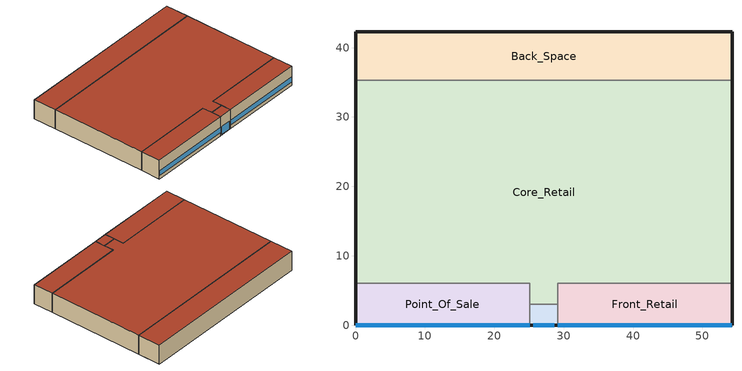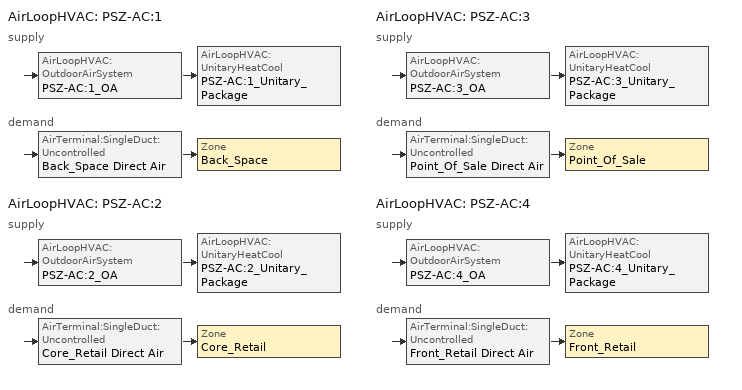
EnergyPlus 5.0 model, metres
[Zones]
Back_Space
 floor ground (ext-slab): 54.27,35.27 0,35.27 0,42.27 54.27,42.27 z0
 wall outside (Mass Non-res Ext Wall): 54.27,35.27 54.27,42.27 0,42.27 0,35.27 z0:6.1
 wall to Core_Retail (int-walls): 0,35.27 54.27,35.27 z0:6.1
 roof outside (IEAD Non-res Roof): 0,35.27 54.27,35.27 54.27,42.27 0,42.27 z6.1
Core_Retail
 floor ground (ext-slab): 25.14,3 25.14,6 0,6 0,35.27 54.27,35.27 54.27,6 29.14,6 29.14,3 z0
 wall outside (Mass Non-res Ext Wall): 54.27,6 54.27,35.27 / 0,35.27 0,6 z0:6.1
 wall to Front_Retail (int-walls): 29.14,3 29.14,6 54.27,6 z0:6.1
 wall to Point_Of_Sale (int-walls): 0,6 25.14,6 25.14,3 z0:6.1
 wall to Front_Entry (int-walls): 25.14,3 29.14,3 z0:6.1
 roof outside (IEAD Non-res Roof): 25.14,6 25.14,3 29.14,3 29.14,6 54.27,6 54.27,35.27 0,35.27 0,6 z6.1
Front_Entry
 floor ground (ext-slab): 25.14,0 25.14,3 29.14,3 29.14,0 z0
 wall outside (Mass Non-res Ext Wall): 25.14,0 29.14,0 z0:6.1
 wall to Front_Retail (int-walls): 29.14,0 29.14,3 z0:6.1
 wall to Point_Of_Sale (int-walls): 25.14,3 25.14,0 z0:6.1
 window (Window Non-res Fixed): 25.64,0 28.64,0 z0.05:2.66
 roof outside (IEAD Non-res Roof): 25.14,3 25.14,0 29.14,0 29.14,3 z6.1
Front_Retail
 floor ground (ext-slab): 54.27,0 29.14,0 29.14,6 54.27,6 z0
 wall outside (Mass Non-res Ext Wall): 29.14,0 54.27,0 54.27,6 z0:6.1
 window (Window Non-res Fixed): 29.19,0 54.22,0 z1.14:2.66
 roof outside (IEAD Non-res Roof): 29.14,0 54.27,0 54.27,6 29.14,6 z6.1
Point_Of_Sale
 floor ground (ext-slab): 0,0 0,6 25.14,6 25.14,0 z0
 wall outside (Mass Non-res Ext Wall): 0,6 0,0 25.14,0 z0:6.1
 window (Window Non-res Fixed): 0.05,0 25.09,0 z1.14:2.66
 roof outside (IEAD Non-res Roof): 0,6 0,0 25.14,0 25.14,6 z6.1
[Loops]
AirLoopHVAC 'PSZ-AC:1'
 supply: AirLoopHVAC:OutdoorAirSystem 'PSZ-AC:1_OA' > AirLoopHVAC:UnitaryHeatCool 'PSZ-AC:1_Unitary_Package'
 demand: AirTerminal:SingleDuct:Uncontrolled 'Back_Space Direct Air' > Zone 'Back_Space'
AirLoopHVAC 'PSZ-AC:2'
 supply: AirLoopHVAC:OutdoorAirSystem 'PSZ-AC:2_OA' > AirLoopHVAC:UnitaryHeatCool 'PSZ-AC:2_Unitary_Package'
 demand: AirTerminal:SingleDuct:Uncontrolled 'Core_Retail Direct Air' > Zone 'Core_Retail'
AirLoopHVAC 'PSZ-AC:3'
 supply: AirLoopHVAC:OutdoorAirSystem 'PSZ-AC:3_OA' > AirLoopHVAC:UnitaryHeatCool 'PSZ-AC:3_Unitary_Package'
 demand: AirTerminal:SingleDuct:Uncontrolled 'Point_Of_Sale Direct Air' > Zone 'Point_Of_Sale'
AirLoopHVAC 'PSZ-AC:4'
 supply: AirLoopHVAC:OutdoorAirSystem 'PSZ-AC:4_OA' > AirLoopHVAC:UnitaryHeatCool 'PSZ-AC:4_Unitary_Package'
 demand: AirTerminal:SingleDuct:Uncontrolled 'Front_Retail Direct Air' > Zone 'Front_Retail'
[Building]
Ref Bldg Stand-alone Retail New2004_v1.3_5.0: North Axis=0; Terrain=City; Loads Convergence Tolerance Value=0.04; Temperature Convergence Tolerance Value=0.2; Solar Distribution=FullInteriorAndExterior; Maximum Number of Warmup Days=25
[Site:Location]
USA CA-LOS ANGELES: Latitude {deg}=33.92; Longitude {deg}=-118.4; Time Zone {hr}=-8; Elevation {m}=32
[SizingPeriod:DesignDay] Barometric Pressure {Pa}=100941; Rain {0-no,1-yes}=0; Snow on ground {0-no,1-yes}=0; Day of Month=21; Daylight Savings Time Indicator=0; Humidity Indicating Type=WetBulb
Name | Maximum Dry-Bulb Temperature {C} | Daily Temp Range {C} | Humidity Indicating Conditions at Maximum Dry-Bulb | Wind Speed {m/s} design conditions vs. traditional 6.71 m/s (15 mph) | Wind Direction {Degrees; N=0, S=180} | Clearness {0.0 to 1.1} | Month | Day Type | Wind Speed {m/s} design conditions vs. traditional 3.35 m/s (7mph)
LOS_ANGELES Ann Htg 99.6% Condns DB | 6.6 | 0 | 6.6 | 2.5 | 80 | 0 | 1 | WinterDesignDay
LOS_ANGELES Ann Clg .4% Condns WB=>MDB | 25.5 | 6 | 21.1 |  | 250 | 1 | 8 | SummerDesignDay | 4.2
[Site:WaterMainsTemperature]
Calculation Method=CORRELATION; Annual Average Outdoor Air Temperature {C}=16.64; Maximum Difference In Monthly Average Outdoor Air Temperatures {deltaC}=6.8
[Site:GroundTemperature:BuildingSurface]
20.133, 20.114, 20.098, 20.195, 20.555, 20.958, 22.367, 22.7, 22.775, 21.957, 20.592, 20.216
[Construction]
Mass Non-res Ext Wall: 1IN Stucco, 8IN Concrete HW, Mass NonRes Wall Insulation, 1/2IN Gypsum
IEAD Non-res Roof: Roof Membrane, IEAD NonRes Roof Insulation, Metal Decking
ext-slab: HW CONCRETE
int-walls: 1/2IN Gypsum, 1/2IN Gypsum
Window Non-res Fixed: NonRes Fixed Assembly Window
InteriorFurnishings: Std Wood 6inch
[Material] Thermal Absorptance=0.9
Name | Roughness | Thickness {m} | Conductivity {W/m-K} | Density {kg/m3} | Specific Heat {J/kg-K} | Solar Absorptance | Visible Absorptance | Density | Specific Heat | Visible Absorptance! Common Materials | Thickness | Conductivity
Mass NonRes Wall Insulation | MediumRough | 0.0365395 | 0.049 | 265 | 836.8 | 0.7 | 0.7
IEAD NonRes Roof Insulation | MediumRough | 0.124663 | 0.049 |  |  | 0.7 | 0.7 | 265 | 836.8
Std Wood 6inch | MediumSmooth | 0.15 | 0.12 | 540 | 1210 | 0.7 |  |  |  | 0.7
1/2IN Gypsum | Smooth | 0.0127 | 0.16 | 784.9 | 830 | 0.92 | 0.92
1IN Stucco | Smooth |  |  |  |  | 0.92 | 0.92 | 1858 | 837 |  | 0.0253 | 0.6918
8IN CONCRETE HW | Rough | 0.2032 | 1.311 | 2240 | 836.8 | 0.7 | 0.7
HW CONCRETE | Rough | 0.1016 | 1.311 | 2240 | 836.8 | 0.7 | 0.7
Roof Membrane | VeryRough | 0.0095 | 0.16 | 1121.29 | 1460 | 0.7 | 0.7
Metal Decking | MediumSmooth | 0.0015 | 45.006 | 7680 | 418.4 | 0.7 | 0.3
[WindowMaterial:SimpleGlazingSystem]
NonRes Fixed Assembly Window: U-Factor=3.23646; Solar Heat Gain Coefficient=0.25
[Zone] Type=1; Multiplier=1; Part of Total Floor Area=Yes
Back_Space; Core_Retail; Front_Entry; Front_Retail; Point_Of_Sale
[People] Schedule=BLDG_OCC_SCH; Number of People Calculation Method=Area/Person; Fraction Radiant=0.3; User Specified Sensible Fraction=AUTOCALCULATE; Activity Level Schedule=ACTIVITY_SCH; Enable ASHRAE 55 Comfort Warnings=No; MRT Calculation=ZoneAveraged; Work Efficiency Schedule=WORK_EFF_SCH; Clothing Schedule=CLOTHING_SCH; Air Velocity Schedule=AIR_VELO_SCH; Thermal Comfort Report=FANGER
Name | Zone | Zone Area per Person
Back_Space People | Back_Space | 27.87
Core_Retail People | Core_Retail | 6.19
Front_Entry People | Front_Entry | 6.19
Front_Retail People | Front_Retail | 6.19
Point_Of_Sale People | Point_Of_Sale | 6.19
[Lights] Schedule=BLDG_LIGHT_SCH; Design Level Calculation Method=Watts/Area; Return Air Fraction=0; Fraction Radiant=0.7; Fraction Visible=0.2; Fraction Replaceable=1; Return Air Fraction is Calculated from Plenum Temperature=No
Name | Zone | Watts per Zone Area {W/m2}
Back_Space_Lights | Back_Space | 8.61
Core_Retail_Lights | Core_Retail | 18.29
Front_Entry_Lights | Front_Entry | 11.84
Front_Retail_Lights | Front_Retail | 18.29
Point_Of_Sale_Lights | Point_Of_Sale | 18.29
[ElectricEquipment] Schedule=BLDG_EQUIP_SCH; Design Level Calculation Method=Watts/Area; Fraction Latent=0; Fraction Radiant=0.5; Fraction Lost=0
Name | Zone | Watts per Zone Floor Area {W/m2}
Back_Space_MiscPlug_Equip | Back_Space | 8.07
Core_Retail_MiscPlug_Equip | Core_Retail | 3.23
Front_Retail_MiscPlug_Equip | Front_Retail | 3.23
Point_Of_Sale_MiscPlug_Equip | Point_Of_Sale | 21.52
[Exterior:Lights]
Exterior Facade Lighting: Schedule=ALWAYS_ON; Design Level=8266; Control Option=AstronomicalClock
[ZoneInfiltration:DesignFlowRate] Constant Term Coefficient=1; Temperature Term Coefficient=0; Velocity Term Coefficient=0; Velocity Squared Term Coefficient=0
Name | Zone | Schedule | Design Volume Flow Rate Calculation Method | Flow per Exterior Surface Area {m3/s/m2} | Air Changes Per Hour {ACH}
Back_Space_Infiltration | Back_Space | INFIL_HALF_ON_SCH | Flow/ExteriorArea | 0.000302
Core_Retail_Infiltration | Core_Retail | INFIL_HALF_ON_SCH | Flow/ExteriorArea | 0.000302
Front_Entry_Infiltration | Front_Entry | INFIL_FRONT_SCH | AirChanges/Hour |  | 1
Front_Retail_Infiltration | Front_Retail | INFIL_HALF_ON_SCH | Flow/ExteriorArea | 0.000302
Point_Of_Sale_Infiltration | Point_Of_Sale | INFIL_HALF_ON_SCH | Flow/ExteriorArea | 0.000302
[InternalMass] Construction=InteriorFurnishings
Name | Zone | Surface Area
Back_Space Internal Mass | Back_Space | 759.78
Core_Retail Internal Mass | Core_Retail | 3200.97
Front_Entry Internal Mass | Front_Entry | 24
Front_Retail Internal Mass | Front_Retail | 301.62
Point_Of_Sale Internal Mass | Point_Of_Sale | 301.62
[Fan:ConstantVolume]
Front_Entry Unit HeaterFan: Availablility Schedule=ALWAYS_ON; Fan Efficiency=0.53625; Pressure Rise {Pa}=49.8; Maximum Flow Rate {m3/s}=AUTOSIZE; Motor Efficiency=0.825; Motor In Airstream Fraction=1
[Fan:OnOff] Availability Schedule=HVACOperationSchd; Maximum Flow Rate=AUTOSIZE; Motor in Airstream Fraction=1
Name | Fan Efficiency | Pressure Rise | Motor Efficiency
PSZ-AC:1_Unitary_Package_fan; PSZ-AC:3_Unitary_Package_fan | 0.546 | 622 | 0.84
PSZ-AC:2_Unitary_Package_fan | 0.5915 | 1109.648 | 0.91
PSZ-AC:4_Unitary_Package_fan | 0.53625 | 622 | 0.825
[Coil:Heating:Gas] Availability Schedule=ALWAYS_ON; Nominal Capacity=AUTOSIZE
Name | Gas Burner Efficiency
PSZ-AC:1_Unitary_Package_HeatCoil; PSZ-AC:3_Unitary_Package_HeatCoil; PSZ-AC:4_Unitary_Package_HeatCoil | 0.8
PSZ-AC:2_Unitary_Package_HeatCoil | 0.78
[Coil:Cooling:DX:SingleSpeed] Availability Schedule=ALWAYS_ON; Rated Total Cooling Capacity {W}=AUTOSIZE; Rated Sensible Heat Ratio=AUTOSIZE; Rated Air Flow Rate=AUTOSIZE
Name | Rated COP | Total Cooling Capacity Function of Temperature Curve | Total Cooling Capacity Function of Flow Fraction Curve | Energy Input Ratio Function of Temperature Curve | Energy Input Ratio Function of Flow Fraction Curve | Part Load Fraction Correlation Curve
PSZ-AC:1_Unitary_Package_CoolCoil; PSZ-AC:3_Unitary_Package_CoolCoil; PSZ-AC:4_Unitary_Package_CoolCoil | 3.66668 | Cool-Cap-fT | ConstantCubic | Cool-EIR-fT | ConstantCubic | Cool-PLF-fPLR
PSZ-AC:2_Unitary_Package_CoolCoil | 3.23372 | Measured_CoolCStandard10Ton_CapFT | Measured_CoolCStandard10Ton_CapFF | Measured_CoolCStandard10Ton_EIRFT | Measured_CoolCStandard10Ton_EIRFFF | No_PLR_Degredation
[Coil:Heating:Electric]
Front_Entry Unit Heater coil: Availability Schedule=ALWAYS_ON; Efficiency=1; Nominal Capacity {W}=AUTOSIZE
[ZoneHVAC:UnitHeater]
Front_Entry Unit Heater: Availability Schedule=ALWAYS_ON; Fan=Front_Entry Unit HeaterFan; Maximum Supply Air Flow Rate=AUTOSIZE; Fan Control Type=OnOff; Heating Coil=Front_Entry Unit Heater coil; Maximum Hot Water or Steam Flow Rate=AUTOSIZE; Minimum Hot Water or Steam Flow Rate=0; Heating Convergence Tolerance=0.001
[Zone equipment]
Back_Space: Back_Space Direct Air
Core_Retail: Core_Retail Direct Air
Front_Entry: Front_Entry Unit Heater
Front_Retail: Front_Retail Direct Air
Point_Of_Sale: Point_Of_Sale Direct Air
[Sizing:Zone] Zone Cooling Design Supply Air Temperature {C}=14; Zone Heating Design Supply Air Temperature {C}=40; Zone Cooling Design Supply Air Humidity Ratio {kg-H20/kg-air}=0.0085; Zone Heating Design Supply Air Humidity Ratio {kg-H20/kg-air}=0.008; Outdoor Air Method=Flow/Area; Cooling Design Air Flow Method {Flow/Zone | DesignDay | DesignDayWithLimit}=DesignDay; Heating Design Air Flow Method {Flow/Zone | DesignDay}=DesignDay
Name | Outside Air Flow per Zone Floor Area {(m3/s)/m2}
Back_Space | 0.00075
Core_Retail; Front_Retail; Point_Of_Sale | 0.0015
Front_Entry | 0
[ZoneControl:Thermostat] Control Type Schedule=Dual Zone Control Type Sched
Name | Zone | Control 1
Back_Space Thermostat | Back_Space | Back_Space DualSPSched
Core_Retail Thermostat | Core_Retail | Core_Retail DualSPSched
Front_Entry Thermostat | Front_Entry | Front_Entry DualSPSched
Front_Retail Thermostat | Front_Retail | Front_Retail DualSPSched
Point_Of_Sale Thermostat | Point_Of_Sale | Point_Of_Sale DualSPSched
[ThermostatSetpoint:DualSetpoint] Heating Setpoint Temperature Schedule=HTGSETP_SCH
Name | Cooling Setpoint Temperature Schedule
Back_Space DualSPSched; Core_Retail DualSPSched; Front_Retail DualSPSched; Point_Of_Sale DualSPSched | CLGSETP_SCH
Front_Entry DualSPSched | FRONT_ENTRY_COOLING
[SetpointManager:SingleZone:Reheat] Control Variable=Temperature; Minimum Supply Air Temperature C=10; Maximum Supply Air Temperature C=50
Name | Control Zone | Setpoint Node or NodeList
SupAirTemp MngrBack_Space | Back_Space | PSZ-AC:1 Supply Equipment Outlet Node
SupAirTemp MngrCore_Retail | Core_Retail | PSZ-AC:2 Supply Equipment Outlet Node
SupAirTemp MngrFront_Retail | Front_Retail | PSZ-AC:4 Supply Equipment Outlet Node
SupAirTemp MngrPoint_Of_Sale | Point_Of_Sale | PSZ-AC:3 Supply Equipment Outlet Node
[Sizing:System] Type Of Load To Size On {Sensible}=Sensible; Design Outdoor Air Flow Rate {m3/s}=AUTOSIZE; Minimum System Air Flow Ratio=1; Preheat Design Temperature {C}=7; Preheat Design Humidity Ratio {kg-H2O/kg-air}=0.008; Precool Design Temperature {C}=12.8; Precool Design Humidity Ratio {kg-H2O/kg-air}=0.008; Central Cooling Design Supply Air Temperature {C}=12.8; Central Heating Design Supply Air Temperature {C}=40; Sizing Option {Coincident | NonCoincident}=NonCoincident; 100% Outdoor Air in Cooling {Yes | No}=No; 100% Outdoor Air in Heating {Yes | No}=No; Central Cooling Design Supply Air Humidity Ratio {kg-H2O/kg-air}=0.0085; Central Heating Design Supply Air Humidity Ratio {kg-H2O/kg-air}=0.008; Cooling Design Air Flow Method=DesignDay; Cooling Design Air Flow Rate {m3/s}=0; Heating Design Air Flow Method=DesignDay; Heating Design Air Flow Rate {m3/s}=0
PSZ-AC:1; PSZ-AC:2; PSZ-AC:3; PSZ-AC:4
[Controller:OutdoorAir] Minimum Outdoor Air Flow Rate {m3/s}=AUTOSIZE; Maximum Outdoor Air Flow Rate {m3/s}=AUTOSIZE; Economizer Control Action Type=ModulateFlow; Economizer Maximum Limit Dry-Bulb Temperature {C}=28; Economizer Maximum Limit Enthalpy {J/kg}=64000; Economizer Minimum Limit Dry-Bulb Temperature {C}=-100; Lockout Type=NoLockout; Minimum Limit Type=FixedMinimum; Minimum Outdoor Air Schedule=HVACOperationSchd
Name | Economizer Control Type
PSZ-AC:1_OA_Controller; PSZ-AC:3_OA_Controller; PSZ-AC:4_OA_Controller | NoEconomizer
PSZ-AC:2_OA_Controller | DifferentialDryBulb
[AirLoopHVAC] Design Supply Air Flow Rate {m3/s}=AUTOSIZE
PSZ-AC:1; PSZ-AC:2; PSZ-AC:3; PSZ-AC:4
[AirLoopHVAC:UnitaryHeatCool] Availability Schedule=ALWAYS_ON; Supply Air Fan Operating Mode Schedule=HVACOperationSchd; Maximum Supply Air Temperature=AUTOSIZE; Supply Air Flow Rate During Cooling Operation=AUTOSIZE; Supply Air Flow Rate During Heating Operation=AUTOSIZE; Supply Air Flow Rate When No Cooling or Heating is Needed=AUTOSIZE; Fraction of Supply Air Flow That Goes Through the Controlling Zone=AUTOSIZE; Fan Placement=BlowThrough; Dehumidification Control Type=None
Name | Controlling Zone or Thermostat Location | Supply Fan | Heating Coil | Cooling Coil
PSZ-AC:1_Unitary_Package | Back_Space | PSZ-AC:1_Unitary_Package_fan | PSZ-AC:1_Unitary_Package_HeatCoil | PSZ-AC:1_Unitary_Package_CoolCoil
PSZ-AC:2_Unitary_Package | Core_Retail | PSZ-AC:2_Unitary_Package_fan | PSZ-AC:2_Unitary_Package_HeatCoil | PSZ-AC:2_Unitary_Package_CoolCoil
PSZ-AC:3_Unitary_Package | Point_Of_Sale | PSZ-AC:3_Unitary_Package_fan | PSZ-AC:3_Unitary_Package_HeatCoil | PSZ-AC:3_Unitary_Package_CoolCoil
PSZ-AC:4_Unitary_Package | Front_Retail | PSZ-AC:4_Unitary_Package_fan | PSZ-AC:4_Unitary_Package_HeatCoil | PSZ-AC:4_Unitary_Package_CoolCoil
[AirTerminal:SingleDuct:Uncontrolled] Availability Schedule=ALWAYS_ON; Maximum Air Flow Rate {m3/s}=AUTOSIZE
Back_Space Direct Air; Core_Retail Direct Air; Front_Retail Direct Air; Point_Of_Sale Direct Air
[AvailabilityManager:NightCycle] Availability Schedule=ALWAYS_ON; Fan Schedule=HVACOperationSchd; Control Type {CycleOnAny | CycleOnControlZone | CycleOnAnyZoneFansOnly}=CycleOnAny; Thermostat Tolerance {delta C}=1; Cycling Run Time {s}=1800
PSZ-AC:1 Availability Manager; PSZ-AC:2 Availability Manager; PSZ-AC:3 Availability Manager; PSZ-AC:4 Availability Manager
[SetpointManager:MixedAir] Control Variable=Temperature
Name | Setpoint Node or NodeList
PSZ-AC:1_OAMixed Air Temp Manager | PSZ-AC:1_OA-PSZ-AC:1_Unitary_PackageNode
PSZ-AC:2_OAMixed Air Temp Manager | PSZ-AC:2_OA-PSZ-AC:2_Unitary_PackageNode
PSZ-AC:3_OAMixed Air Temp Manager | PSZ-AC:3_OA-PSZ-AC:3_Unitary_PackageNode
PSZ-AC:4_OAMixed Air Temp Manager | PSZ-AC:4_OA-PSZ-AC:4_Unitary_PackageNode
[UtilityCost:Tariff] Group=Comm Elect
Name | Output Meter | Conversion Factor Choice | Time of Use Period Schedule | Season Schedule | Demand Window Length | Monthly Charge or Variable
SCE_TOU-8_GeneralServiceLarge | Electricity:Facility | kWh | SCETOUSched | SCESeasonsSchedule | HalfHour | 246.33
SCE_GS-2_GeneralService | Electricity:Facility | kWh | SCETOUSched | SCESeasonsSchedule | HalfHour | 74.03
SCE_GS-1_GeneralService | Electricity:Facility | kWh |  | SCESeasonsSchedule | HalfHour | 15.25
CA_EIAMonthlyRateGas | Gas:Facility | MCF |  |  |  | 0
[UtilityCost:Charge:Simple]
Name | Charge Variable | Tariff | Source Variable | Season | Category Variable | Cost per Unit Value or Variable
 | SummerDeliveryOnPeakEnergyCharge | SCE_TOU-8_GeneralServiceLarge | PeakEnergy | Summer | EnergyCharges | 0.01676
 | SummerDeliveryOffPeakEnergyCharge | SCE_TOU-8_GeneralServiceLarge | OffPeakEnergy | Summer | EnergyCharges | 0.01676
 | SummerDeliveryMidPeakEnergyCharge | SCE_TOU-8_GeneralServiceLarge | MidPeakEnergy | Summer | EnergyCharges | 0.01676
 | WinterDeliveryOffPeakEnergyCharge | SCE_TOU-8_GeneralServiceLarge | OffPeakEnergy | Winter | EnergyCharges | 0.01676
 | WinterDeliveryMidPeakEnergyCharge | SCE_TOU-8_GeneralServiceLarge | MidPeakEnergy | Winter | EnergyCharges | 0.01676
 | FacilitiesDemandCharge | SCE_TOU-8_GeneralServiceLarge | TotalDemand | Annual | DemandCharges | 6.35
 | SummerTOUOnPeakDemandCharge | SCE_TOU-8_GeneralServiceLarge | PeakDemand | Summer | DemandCharges | 8.84
 | SummerTOUMidPeakDemandCharge | SCE_TOU-8_GeneralServiceLarge | MidPeakDemand | Summer | DemandCharges | 0.76
 | TransformerDemandCharge | SCE_TOU-8_GeneralServiceLarge | TotalDemand | Annual | DemandCharges | 1
 | PowerFactorDemandCharge | SCE_TOU-8_GeneralServiceLarge | TotalDemand | Annual | DemandCharges | 0.23
 | TaxofEightPercent | SCE_TOU-8_GeneralServiceLarge | SubTotal | Annual | Taxes | 0.08
 | AnnualDeliveryEnergyCharge | SCE_GS-2_GeneralService | totalEnergy | Annual | EnergyCharges | 0.0189
 | AnnualFacilityDemandURGCharge | SCE_GS-2_GeneralService | totalDemand | Annual | DemandCharges | 0.77
 | AnnualFacilityDemandDelivCharge | SCE_GS-2_GeneralService | totalDemand | Annual | DemandCharges | 5.44
 | SummerTimeRelatedDemandCharge | SCE_GS-2_GeneralService | totalDemand | Summer | DemandCharges | 1.87
 | SummerTimeDemandDelivCharge | SCE_GS-2_GeneralService | totalDemand | Summer | DemandCharges | 7.04
 | TaxofEightPercent | SCE_GS-2_GeneralService | SubTotal | Annual | Taxes | 0.08
 | SummerEnergyCharge | SCE_GS-1_GeneralService | totalEnergy | Summer | EnergyCharges | 0.0808
 | WinterEnergyCharge | SCE_GS-1_GeneralService | totalEnergy | Winter | EnergyCharges | 0.0351
 | AnnualDeliveryEnergyCharge | SCE_GS-1_GeneralService | totalEnergy | Annual | EnergyCharges | 0.0694
 | taxofEightPercent | SCE_GS-1_GeneralService | SubTotal | Summer | Taxes | 0.08
 | MonthlyRateGasCharge | CA_EIAMonthlyRateGas | totalEnergy | Annual | EnergyCharges | CA_MonthlyGasRates
 | TaxofEightPercent | CA_EIAMonthlyRateGas | SubTotal | Annual | Taxes | 0.08
[UtilityCost:Qualify] Variable=TotalDemand; Season=Annual; Threshold Test=Count
Name | Tariff | Qualify Type | Threshold Value or Variable | Number of Months
MinDemand500kw | SCE_TOU-8_GeneralServiceLarge | Minimum | 500 | 12
MaxDemand500kw | SCE_GS-2_GeneralService | Maximum | 500 | 1
MinDemand20kw | SCE_GS-2_GeneralService | Minimum | 20 | 12
MaxDemand20kw | SCE_GS-1_GeneralService | Maximum | 20 | 1
[UtilityCost:Charge:Block]
Charge Variable=AnnualUtilityRetained; Tariff=SCE_GS-2_GeneralService; Source Variable=TotalEnergy; Season=Annual; Category Variable=EnergyCharges; Block Size Multiplier Value or Variable=totalDemand; Block Size 1 Value or Variable=300; Block 1 Cost per Unit Value or Variable=0.0694; Block Size 2 Value or Variable=remaining; Block 2 Cost per Unit Value or Variable=0.0791
[UtilityCost:Variable]
CA_MonthlyGasRates: Tariff=CA_EIAMonthlyRateGas; Variable Type=Currency; January Value=9.37; February Value=8.88; March Value=8.2; April Value=7.29; May Value=7.82; June Value=8.26; July Value=8.23; August Value=8.21; September Value=7.9; October Value=8.09; November Value=7.64; December Value=8.43
[Schedule:Compact]
ALWAYS_ON: Through: 12/31, For: AllDays, Until: 24:00, 1
BLDG_EQUIP_SCH: Through: 12/31, For: Weekdays, Until: 07:00, 0.2, Until: 08:00, 0.4, Until: 09:00, 0.7, Until: 18:00, 0.9, Until: 20:00, 0.8, Until: 21:00, 0.7, Until: 22:00, 0.4, Until: 24:00, 0.2, For: Saturday, Until: 07:00, 0.15, Until: 08:00, 0.3, Until: 09:00, 0.5, Until: 10:00, 0.8, Until: 18:00, 0.9, Until: 19:00, 0.7, Until: 21:00, 0.5, Until: 22:00, 0.3, Until: 24:00, 0.15, For: SummerDesignDay, Until: 24:00, 1, For: WinterDesignDay, Until: 24:00, 0, For: AllOtherDays, Until: 08:00, 0.15, Until: 10:00, 0.3, Until: 12:00, 0.6, Until: 17:00, 0.8, Until: 18:00, 0.6, Until: 19:00, 0.4, Until: 24:00, 0.15
BLDG_LIGHT_SCH: Through: 12/31, For: Weekdays, Until: 07:00, 0.05, Until: 08:00, 0.2, Until: 09:00, 0.5, Until: 18:00, 0.9, Until: 20:00, 0.6, Until: 21:00, 0.5, Until: 22:00, 0.2, Until: 24:00, 0.05, For: Saturday, Until: 07:00, 0.05, Until: 08:00, 0.1, Until: 09:00, 0.3, Until: 10:00, 0.6, Until: 18:00, 0.9, Until: 19:00, 0.5, Until: 21:00, 0.3, Until: 22:00, 0.1, Until: 24:00, 0.05, For: SummerDesignDay, Until: 24:00, 1, For: WinterDesignDay, Until: 24:00, 0, For: AllOtherDays, Until: 08:00, 0.05, Until: 10:00, 0.1, Until: 12:00, 0.4, Until: 17:00, 0.6, Until: 18:00, 0.4, Until: 19:00, 0.2, Until: 24:00, 0.05
BLDG_OCC_SCH: Through: 12/31, For: Weekdays, Until: 07:00, 0, Until: 08:00, 0.1, Until: 09:00, 0.2, Until: 11:00, 0.5, Until: 15:00, 0.7, Until: 16:00, 0.8, Until: 17:00, 0.7, Until: 19:00, 0.5, Until: 21:00, 0.3, Until: 24:00, 0, For: SummerDesignDay WinterDesignDay, Until: 24:00, 1, For: Saturday, Until: 07:00, 0, Until: 08:00, 0.1, Until: 09:00, 0.2, Until: 10:00, 0.5, Until: 11:00, 0.6, Until: 17:00, 0.8, Until: 18:00, 0.6, Until: 21:00, 0.2, Until: 22:00, 0.1, Until: 24:00, 0, For: AllOtherDays, Until: 09:00, 0, Until: 10:00, 0.1, Until: 12:00, 0.2, Until: 17:00, 0.4, Until: 18:00, 0.2, Until: 19:00, 0.1, Until: 24:00, 0
INFIL_HALF_ON_SCH: Through: 12/31, For: Weekdays SummerDesignDay, Until: 06:00, 1, Until: 21:00, 0.5, Until: 24:00, 1, For: Saturday, Until: 06:00, 1, Until: 22:00, 0.5, Until: 24:00, 1, For: WinterDesignDay, Until: 24:00, 1, For: AllOtherDays, Until: 08:00, 1, Until: 17:00, 0.5, Until: 24:00, 1
INFIL_FRONT_SCH: Through: 12/31, For: Weekdays SummerDesignDay, Until: 06:00, 0.25, Until: 21:00, 1, Until: 24:00, 0.25, For: Saturday, Until: 06:00, 0.25, Until: 22:00, 1, Until: 24:00, 0.25, For: WinterDesignDay, Until: 24:00, 1, For: AllOtherDays, Until: 08:00, 0.25, Until: 17:00, 1, Until: 24:00, 0.25
WORK_EFF_SCH: Through: 12/31, For: AllDays, Until: 24:00, 0
ACTIVITY_SCH: Through: 12/31, For: AllDays, Until: 24:00, 120
AIR_VELO_SCH: Through: 12/31, For: AllDays, Until: 24:00, 0.2
CLOTHING_SCH: Through: 04/30, For: AllDays, Until: 24:00, 1, Through: 09/30, For: AllDays, Until: 24:00, 0.5, Through: 12/31, For: AllDays, Until: 24:00, 1
CLGSETP_SCH: Through: 12/31, For: Weekdays SummerDesignDay, Until: 06:00, 30, Until: 21:00, 24, Until: 24:00, 30, For: Saturday, Until: 06:00, 30, Until: 22:00, 24, Until: 24:00, 30, For WinterDesignDay, Until: 24:00, 30, For: Sunday Holidays AllOtherDays, Until: 8:00, 30, Until: 19:00, 24, Until: 24:00, 30
Dual Zone Control Type Sched: Through: 12/31, For: AllDays, Until: 24:00, 4
FRONT_ENTRY_COOLING: Temperature, Through: 12/31, For: AllDays, Until: 24:00, 90
HTGSETP_SCH: Through: 12/31, For: Weekdays, Until: 06:00, 15.6, Until: 21:00, 21, Until: 24:00, 15.6, For SummerDesignDay, Until: 24:00, 15.6, For WinterDesignDay, Until: 24:00, 21, For: Saturday, Until: 06:00, 15.6, Until: 22:00, 21, Until: 24:00, 15.6, For: Sunday Holidays AllOtherDays, Until:  8:00, 15.6, Until: 19:00, 21, Until: 24:00, 15.6
HVACOperationSchd: Through: 12/31, For: Weekdays SummerDesignDay, Until: 06:00, 0, Until: 21:00, 1, Until: 24:00, 0, For: Saturday WinterDesignDay, Until: 06:00, 0, Until: 22:00, 1, Until: 24:00, 0, For: AllOtherDays, Until: 08:00, 0, Until: 19:00, 1, Until: 24:00, 0
SCESeasonsSchedule: Through: 5/31, For: AllDays, Until: 24:00, 1, Through: 9/30, For: AllDays, Until: 24:00, 3, Through: 12/31, For: AllDays, Until: 24:00, 1
SCETOUSched: Through: 5/31, For: WeekDays, Until: 8:00, 3, Until: 21:00, 4, Until: 24:00, 3, For: AllOtherDays, Until: 24:00, 3, Through: 9/30, For: WeekDays, Until: 8:00, 3, Until: 12:00, 4, Until: 18:00, 1, Until: 23:00, 4, Until: 24:00, 3, For: AllOtherDays, Until: 24:00, 3, Through: 12/31, For: WeekDays, Until: 8:00, 3, Until: 21:00, 4, Until: 24:00, 3, For: AllOtherDays, Until: 24:00, 3
[Curve:Quadratic]
Name | Coefficient1 Constant | Coefficient2 x | Coefficient3 x**2 | Minimum Value of x | Maximum Value of x | Minimum Curve Output | Maximum Curve Output | Coefficient2 ff | Coefficient3 ff**2 | Minimum Value of ff [0.776 = 10% extrapolation of 300 cfm/ton / 370 cfm/ton (ARI)] | Maximum Value of ff [1.197 = 10% extrapolation of 430 cfm/ton / 370 cfm/ton (ARI)]
Cool-PLF-fPLR | 0.909496 | 0.0986477 | -0.00819488 | 0 | 1 | 0.7 | 1
Measured_CoolCStandard10Ton_CapFF | 0.7685 |  |  |  |  |  |  | 0.2315 | 0 | 0.776 | 1.197
Measured_CoolCStandard10Ton_EIRFFF | 1.192 |  |  |  |  |  |  | -0.1917 | 0 | 0.776 | 1.197
No_PLR_Degredation | 1 | 0 | 0 | 0 | 1
[Curve:Cubic]
ConstantCubic: Coefficient1 Constant=1; Coefficient2 x=0; Coefficient3 x**2=0; Coefficient4 x**3=0; Minimum Value of x=-100; Maximum Value of x=100
[Curve:Biquadratic]
Name | Coefficient1 Constant | Coefficient2 x | Coefficient3 x**2 | Coefficient4 y | Coefficient5 y**2 | Coefficient6 x*y | Minimum Value of x | Maximum Value of x | Minimum Value of y | Maximum Value of y | Coefficient2 wb | Coefficient3 wb**2 | Coefficient4 edb | Coefficient5 edb**2 | Coefficient6 wb*edb | Minimum Value of wb 	[52°F = 20% extrapolation (~5°F) below 57°F lowest measurement] | Maximum Value of wb  [85°F = 20% extrapolation (~5°F) above 80°F highest measurement] | Minimum Value of edb [50°F = 20% extrapolation (~10°F) below 60°F lowest measurement] | Maximum Value of edb	[122.5°F = 20% extrapolation (~10°F) above 112.5°F highest measurement]
Cool-Cap-fT | 0.971212 | -0.0152755 | 0.00144345 | -0.00039321 | -6.8364e-06 | -0.000290596 | -100 | 100 | -100 | 100
Cool-EIR-fT | 0.286871 | 0.0239022 | -0.000810648 | 0.0134585 | 0.000338936 | -0.000487004 | -100 | 100 | -100 | 100
Measured_CoolCStandard10Ton_CapFT | 0.52357 |  |  |  |  |  |  |  |  |  | 0.03478 | 0 | -0.001915 | -0.00010838 | 0 | 11.1 | 29.4 | 10 | 50.3
Measured_CoolCStandard10Ton_EIRFT | 0.9847 |  |  |  |  |  |  |  |  |  | -0.04285 | 0.0013562 | 0.009934 | 0.0006398 | -0.001169 | 11.1 | 29.4 | 10 | 50.3
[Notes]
DOE Commercial Reference Building
Stand-alone Retail, new construction 90.1-2004
EnergyPlus Version 5.0
ASHRAE Standards 90.1-2004 and 62-1999
Description:  Single story, Five zone building.
Form:         Area = 2,294 m2 (24,692 ft2); Number of Stories = 1; Shape = rectangle, Aspect ratio = 1.3
Envelope:     Envelope thermal properties vary with climate according to ASHRAE Standard 90.1-2004.
Opaque constructions: mass walls; built-up flat roof (insulation above deck); slab-on-grade floor
Windows: window-to-wall ratio = 7.1%, south wall only (25.4%)
Infiltration = 0.4 cfm/ft2 above grade wall area at 0.3 in wc (75 Pa) adjusted to 0.016 in wc (4 Pa).
50% of full value when ventilation system on.
HVAC:         PSZ-AC, gas furnace; electric unit heater for front entry zone
Economizer per 90.1-2004
Int. gains:   W/m2 (W/ft2)    lights           elec plug          gas plug
Core Retail     18.29 (1.7)      3.23 (0.3)            0
Point of Sale   18.29 (1.7)      21.52 (2.0)           0
Front Retail    18.29 (1.7)      3.23 (0.3)            0
Detached Shading:               None
Daylight:                       None
Natural Ventilation:            None
Zonal Equipment:                ZoneHVAC:UnitHeater
Air Primary Loops:              PSZ-AC
Plant Loops:                    None
System Equipment Autosize:      Yes
Purchased Cooling:              None
Purchased Heating:              None
Coils:                          Coil:Cooling:DX:SingleSpeed; Coil:Heating:Gas; Coil:Heating:Electric (unit heaters)
Pumps:                          None
Boilers:                        None
Chillers:                       None
Reference citation for the Commercial Reference Buildings:
Deru, M.; Field, K.; Studer, D.; Benne, K.; Griffith, B.; Torcellini, P;
Halverson, M.; Winiarski, D.; Liu, B.; Rosenberg, M.; Huang, J.;
Yazdanian, M.; Crawley, D. (2010).
U.S. Department of Energy Commercial Reference Building Models of the National Building Stock.
Washington, DC: U.S. Department of Energy, Energy Efficiency and
Renewable Energy, Office of Building Technologies.
***GENERAL SIMULATION PARAMETERS***
Number of Zones: 5
***HOLIDAYS & DAYLIGHT SAVINGS***
